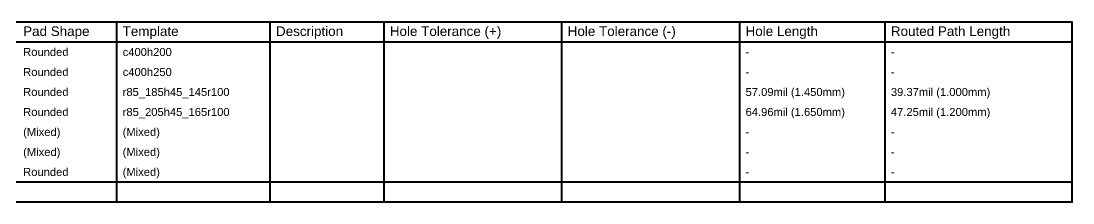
# Model space of a CAD drawing. Header units: inches. Extents: x -8 to 386, y -12 to 64.
# Drawn here: x 185.3 to 385.6, y 0.1 to 34.7 of the extents above; entities that cross this region are included whole.
import ezdxf

# ---------------------------------------------------------------- set-up
doc = ezdxf.new("R2010")
doc.units = ezdxf.units.IN
doc.layers.add('Drill Drawing', color=1, linetype='Continuous')
doc.styles.add('Arial', font='', dxfattribs={"height": 0.2})
doc.styles.get('Arial').set_extended_font_data('Arial')

msp = doc.modelspace()

# ---------------------------------------------------------------- linework, layer by layer
at = {"layer": 'Drill Drawing'}
for points in [[(43.07, 34.54, 0.381, 0.381, 0), (385.41, 34.54, 0.381, 0.381, 0)], [(203.47, 0.25, 0.381, 0.381, 0), (203.47, 34.54, 0.381, 0.381, 0)], [(232.68, 0.25, 0.381, 0.381, 0), (232.68, 34.54, 0.381, 0.381, 0)], [(254.36, 0.25, 0.381, 0.381, 0), (254.36, 34.54, 0.381, 0.381, 0)], [(288.23, 0.25, 0.381, 0.381, 0), (288.23, 34.54, 0.381, 0.381, 0)], [(322.11, 0.25, 0.381, 0.381, 0), (322.11, 34.54, 0.381, 0.381, 0)], [(349.79, 0.25, 0.381, 0.381, 0), (349.79, 34.54, 0.381, 0.381, 0)], [(385.41, 0.25, 0.381, 0.381, 0), (385.41, 34.54, 0.381, 0.381, 0)], [(43.07, 30.73, 0.381, 0.381, 0), (385.41, 30.73, 0.381, 0.381, 0)], [(43.07, 4.06, 0.381, 0.381, 0), (385.41, 4.06, 0.381, 0.381, 0)], [(43.07, 0.25, 0.381, 0.381, 0), (385.41, 0.25, 0.381, 0.381, 0)]]:
    msp.add_lwpolyline(points, format="xyseb", dxfattribs=at)
for points in [[(203.38, 34.54, 0.191, 0.191, 1), (203.57, 34.54, 0.191, 0.191, 1)], [(232.58, 34.54, 0.191, 0.191, 1), (232.77, 34.54, 0.191, 0.191, 1)], [(254.27, 34.54, 0.191, 0.191, 1), (254.46, 34.54, 0.191, 0.191, 1)], [(288.14, 34.54, 0.191, 0.191, 1), (288.33, 34.54, 0.191, 0.191, 1)], [(322.01, 34.54, 0.191, 0.191, 1), (322.2, 34.54, 0.191, 0.191, 1)], [(349.69, 34.54, 0.191, 0.191, 1), (349.88, 34.54, 0.191, 0.191, 1)], [(385.32, 34.54, 0.191, 0.191, 1), (385.51, 34.54, 0.191, 0.191, 1)], [(385.32, 34.54, 0.191, 0.191, 1), (385.51, 34.54, 0.191, 0.191, 1)], [(385.32, 30.73, 0.191, 0.191, 1), (385.51, 30.73, 0.191, 0.191, 1)], [(385.32, 4.06, 0.191, 0.191, 1), (385.51, 4.06, 0.191, 0.191, 1)], [(203.38, 0.25, 0.191, 0.191, 1), (203.57, 0.25, 0.191, 0.191, 1)], [(232.58, 0.25, 0.191, 0.191, 1), (232.77, 0.25, 0.191, 0.191, 1)], [(254.27, 0.25, 0.191, 0.191, 1), (254.46, 0.25, 0.191, 0.191, 1)], [(288.14, 0.25, 0.191, 0.191, 1), (288.33, 0.25, 0.191, 0.191, 1)], [(322.01, 0.25, 0.191, 0.191, 1), (322.2, 0.25, 0.191, 0.191, 1)], [(349.69, 0.25, 0.191, 0.191, 1), (349.88, 0.25, 0.191, 0.191, 1)], [(385.32, 0.25, 0.191, 0.191, 1), (385.51, 0.25, 0.191, 0.191, 1)], [(385.32, 0.25, 0.191, 0.191, 1), (385.51, 0.25, 0.191, 0.191, 1)]]:
    msp.add_lwpolyline(points, format="xyseb", close=True, dxfattribs=at)

# ---------------------------------------------------------------- texts
at = {"layer": 'Drill Drawing', "style": 'Arial'}
for s, height, p in [('Pad Shape', 1.829, (185.67, 31.88)), ('Template', 1.829, (204.62, 31.88)), ('Description', 1.8288, (233.82, 31.88)), ('Hole Tolerance (+)', 1.8288, (255.5, 31.88)), ('Hole Tolerance (-)', 1.8288, (289.38, 31.88)), ('Hole Length', 1.8288, (323.25, 31.88)), ('Routed Path Length', 1.8288, (350.93, 31.88)), ('Rounded', 1.524, (185.67, 28.07)), ('c400h200', 1.524, (204.62, 28.07)), ('-', 1.52, (323.25, 28.07)), ('-', 1.52, (350.93, 28.07)), ('Rounded', 1.524, (185.67, 24.26)), ('c400h250', 1.524, (204.62, 24.26)), ('-', 1.52, (323.25, 24.26)), ('-', 1.52, (350.93, 24.26)), ('Rounded', 1.524, (185.67, 20.45)), ('r85_185h45_145r100', 1.524, (204.62, 20.45)), ('57.09mil (1.450mm)', 1.524, (323.25, 20.45)), ('39.37mil (1.000mm)', 1.524, (350.93, 20.45)), ('Rounded', 1.524, (185.67, 16.64)), ('r85_205h45_165r100', 1.524, (204.62, 16.64)), ('64.96mil (1.650mm)', 1.524, (323.25, 16.64)), ('47.25mil (1.200mm)', 1.524, (350.93, 16.64)), ('(Mixed)', 1.524, (185.67, 12.83)), ('(Mixed)', 1.524, (204.62, 12.83)), ('-', 1.52, (323.25, 12.83)), ('-', 1.52, (350.93, 12.83)), ('(Mixed)', 1.524, (185.67, 9.02)), ('(Mixed)', 1.524, (204.62, 9.02)), ('-', 1.52, (323.25, 9.02)), ('-', 1.52, (350.93, 9.02)), ('Rounded', 1.524, (185.67, 5.21)), ('(Mixed)', 1.524, (204.62, 5.21)), ('-', 1.52, (323.25, 5.21)), ('-', 1.52, (350.93, 5.21))]:
    msp.add_text(s, height=height, dxfattribs=at).set_placement(p)

doc.saveas('drawing.dxf')
